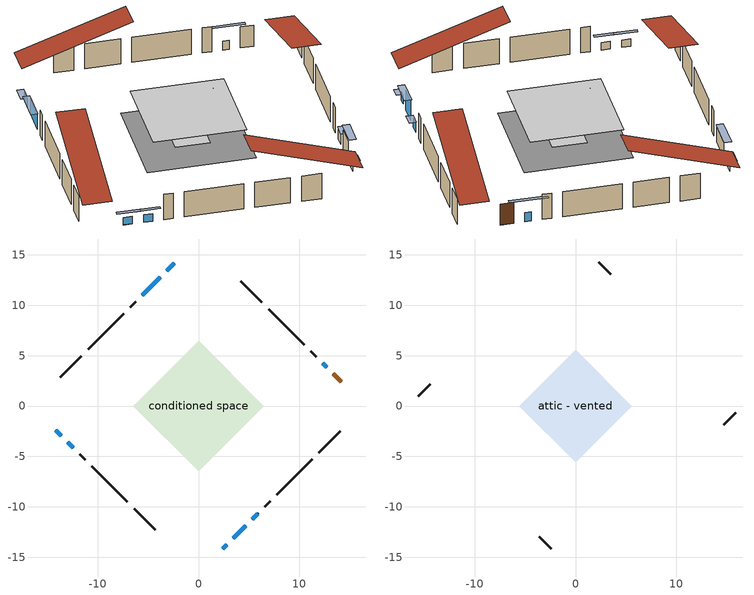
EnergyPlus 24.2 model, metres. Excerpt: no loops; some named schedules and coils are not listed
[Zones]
conditioned space
 floor outside (Floor3 construction): -6.46,0 0,6.46 6.46,0 0,-6.46 z0.61
 floor adiabatic (AdiabaticFloorConstruction): -2.06,0 0,2.06 2.06,0 0,-2.06 z0.61
 wall outside (AdiabaticWallConstruction 1): 14.17,2.4 13.39,3.18 z0.61:2.64
 wall outside (AdiabaticWallConstruction): -14.17,-2.4 -13.63,-2.94 / -12.98,-3.59 -12.44,-4.13 z0.61:1.32; 2.4,-14.17 2.79,-13.78 / 12.73,3.83 12.34,4.23 z0.61:1.47; -2.4,14.17 -3.15,13.42 z0.61:1.42; -3.81,12.76 -5.57,11 z0.61:2.03; 3.45,-13.12 4.67,-11.9 z0.61:2.54; 5.33,-11.24 5.9,-10.66 z0.61:1.53
 wall outside (Wall1 construction): 6.56,-10.01 7.11,-9.46 / -11.78,-4.79 -11.23,-5.34 / -6.23,10.34 -6.78,9.79 / 11.68,4.89 11.13,5.44 z0.61:3.05
 wall outside (Wall2 construction): 7.77,-8.8 11.29,-5.28 / -10.57,-6 -7.05,-9.52 / -7.44,9.13 -10.96,5.61 / 10.47,6.1 6.95,9.62 z0.61:3.05
 wall outside (Wall3 construction): 11.95,-4.62 14.07,-2.5 / -6.39,-10.18 -4.27,-12.3 / -11.61,4.95 -13.73,2.84 / 6.29,10.28 4.17,12.39 z0.61:3.05
 window (WindowConstruction): -14.17,-2.4 -13.63,-2.94 z0.61:1.32
 window (WindowConstruction 6): 2.4,-14.17 2.79,-13.78 z0.61:1.47
 window (WindowConstruction 7): 12.73,3.84 12.34,4.23 z0.61:1.47
 window (WindowConstruction 1): -2.4,14.17 -3.15,13.42 z0.61:1.42
 window (WindowConstruction 2): -3.81,12.76 -5.57,11 z0.61:2.03
 window (WindowConstruction 3): 3.45,-13.12 4.67,-11.9 z0.61:2.54
 window (WindowConstruction 4): 5.33,-11.24 5.9,-10.67 z0.61:1.52
 window (WindowConstruction 5): -12.98,-3.59 -12.44,-4.13 z0.61:1.32
 door (Door): 14.17,2.4 13.39,3.18 z0.61:2.64
 ceiling adiabatic (AdiabaticFloorConstruction): 0,-2.06 2.06,0 0,2.06 -2.06,0 z0.61
attic - vented
 floor to conditioned space (Floor1 construction Reversed): -5.57,0 0,5.57 5.57,0 0,-5.57 z3.05
 floor to conditioned space (Floor2 construction Reversed): -3.87,0 0,3.87 3.87,0 0,-3.87 z3.05
 wall outside (Wall4 construction): 14.72,-1.84 15.91,-0.66 / -3.62,-12.95 -2.43,-14.14 / -14.39,2.18 -15.58,0.99 / 3.52,13.05 2.33,14.24 z0.61:3.05
 roof outside (Roof1 construction): 1.74,-14.83,3.05 -4.86,-8.23,6.16 -6.6,-9.97,6.16 0,-16.57,3.05; -14.83,-1.74,3.05 -8.23,4.86,6.16 -9.97,6.6,6.16 -16.57,0,3.05; -1.74,14.83,3.05 4.86,8.23,6.16 6.6,9.97,6.16 0,16.57,3.05; 14.83,1.74,3.05 8.23,-4.86,6.16 9.97,-6.6,6.16 16.57,0,3.05
shading: -13.2,-3.37 -14.6,-1.97 -14.81,-2.18 -13.41,-3.58 z1.93; 2.9,-13.67 2.29,-14.28 2.72,-14.71 3.33,-14.1 z1.62; 11.37,5.2 13.7,2.87 13.91,3.08 11.58,5.41 z2.84; -3.26,13.31 -2.29,14.28 -2.72,14.71 -3.69,13.74 z1.57; -5.67,10.89 -3.7,12.87 -4.13,13.3 -6.1,11.33 z2.18; 4.88,-11.69 3.24,-13.33 3.67,-13.76 5.31,-12.12 z2.84; 6.01,-10.56 5.22,-11.35 5.65,-11.78 6.44,-10.99 z1.67; -12.01,-4.56 -13.41,-3.16 -13.62,-3.37 -12.22,-4.77 z1.93
[Building]
Building 1: Terrain=Suburbs
[Site:Location]
Halifax Intl AP_NS: Latitude {deg}=44.88; Longitude {deg}=-63.51; Time Zone {hr}=-4; Elevation {m}=145; Keep Site Location Information=Yes
[Site:GroundTemperature:Shallow]
3.15511, 1.33576, 1.19006, 2.05344, 5.51939, 8.9692, 11.96, 13.8546, 14.0156, 12.4746, 9.56009, 6.2161
[Site:WaterMainsTemperature]
Calculation Method=Schedule; Temperature Schedule=mains temperature schedule
[Material] Roughness=Rough; Thermal Absorptance=0.9
Name | Thickness {m} | Conductivity {W/m-K} | Density {kg/m3} | Specific Heat {J/kg-K} | Solar Absorptance | Visible Absorptance
asphalt or fiberglass shingles | 0.00635 | 0.162714 | 1121.4 | 1465.45 | 0.4 | 0.4
ceiling stud and cavity | 0.1397 | 0.117536 | 65.682 | 1177.47 | 0.7 | 0.7
ceiling stud and cavity 1 | 0.0889 | 42.3981 | 6.31874 | 1174.65 | 0.7 | 0.7
door material | 0.04445 | 0.053851 | 512.64 | 1214.23 | 0.7 | 0.7
floor covering | 0.0127 | 9.015625 | 54.468 | 1339.84 | 0.6 | 0.6
floor covering 1 | 0.0127 | 0.0433444 | 54.468 | 1339.84 | 0.6 | 0.6
floor rigid ins; wall rigid ins | 0.512978 | 0.029427 | 32.04 | 1214.23 | 0.7 | 0.7
floor stud and cavity | 0.0889 | 0.211688 | 50.32683 | 1063.81 | 0.7 | 0.7
floor stud and cavity 1 | 0.1397 | 1.75129 | 37.0049 | 1207.88 | 0.7 | 0.7
furniture material conditioned space 1 | 0.1524 | 0.115458 | 640.8 | 1214.23 | 0.6 | 0.6
gypsum board | 0.00254 | 0.160291 | 801 | 837.4 | 0.6 | 0.6
gypsum board 1 | 0.0127 | 0.160291 | 801 | 837.4 | 0.6 | 0.6
osb sheathing 0.5 in. | 0.0127 | 0.115458 | 512.64 | 1214.23 | 0.7 | 0.7
osb sheathing 0.75 in. | 0.01905 | 0.115458 | 512.64 | 1214.23 | 0.7 | 0.7
wall stud and cavity | 0.0889 | 0.277075 | 50.32683 | 1063.81 | 0.7 | 0.7
wall stud and cavity 1 | 0.1397 | 0.0974674 | 139.0536 | 1170.24 | 0.7 | 0.7
wall stud and cavity 2 | 0.1397 | 0.106495 | 139.0536 | 1170.24 | 0.7 | 0.7
wall stud and cavity 3 | 0.0889 | 6.9971 | 50.32683 | 1063.81 | 0.6 | 0.6
wall stud and cavity 4 | 0.0889 | 0.380278 | 52.3479 | 1209.89 | 0.7 | 0.7
wall stud and cavity 5 | 0.0889 | 0.391764 | 83.0341 | 1211.67 | 0.7 | 0.7
wood siding | 0.00254 | 0.102417 | 544.68 | 1172.36 | 0.4 | 0.4
wood siding 1 | 0.0254 | 0.102417 | 544.68 | 1172.36 | 0.4 | 0.4
wood siding 2; wood siding 3 | 0.0254 | 0.102417 | 544.68 | 1172.36 | 0.7 | 0.7
[WindowMaterial:SimpleGlazingSystem]
Name | U-Factor {W/m2-K} | Solar Heat Gain Coefficient
WindowMaterial | 5.37877 | 0.69
WindowMaterial 1 | 2.949721 | 0.64
WindowMaterial 2 | 5.93465 | 0.79
WindowMaterial 3 | 2.983789 | 0.58
WindowMaterial 4 | 3.029213 | 0.5
WindowMaterial 5 | 2.75383 | 0.59
WindowMaterial 6 | 5.30212 | 0.67
[Construction]
AdiabaticFloorConstruction: floor stud and cavity 1, floor rigid ins, osb sheathing 0.75 in., floor covering 1
AdiabaticWallConstruction: wood siding 2, wall rigid ins, wall stud and cavity 4, gypsum board 1
AdiabaticWallConstruction 1: wood siding 3, wall rigid ins, wall stud and cavity 4, gypsum board 1
Door: door material
Floor1 construction Reversed: gypsum board 1, ceiling stud and cavity
Floor2 construction Reversed: gypsum board, ceiling stud and cavity 1
Floor3 construction: floor stud and cavity, floor covering
furniture construction conditioned space 1: furniture material conditioned space 1
PartitionWallConstruction: gypsum board 1, wall stud and cavity 5, gypsum board 1
Roof1 construction: asphalt or fiberglass shingles
Wall1 construction: wood siding, wall stud and cavity, gypsum board
Wall2 construction: wood siding 1, osb sheathing 0.5 in., wall stud and cavity 1, gypsum board 1
Wall3 construction: wood siding 1, osb sheathing 0.5 in., wall stud and cavity 2, gypsum board 1
Wall4 construction: wood siding, wall stud and cavity 3
WindowConstruction; WindowConstruction 5: WindowMaterial
WindowConstruction 1: WindowMaterial 1
WindowConstruction 2: WindowMaterial 2
WindowConstruction 3: WindowMaterial 3
WindowConstruction 4: WindowMaterial 4
WindowConstruction 6: WindowMaterial 5
WindowConstruction 7: WindowMaterial 6
[Zone] Multiplier=1; Part of Total Floor Area=Yes
Name | Volume {m3}
attic - vented | 46.4173
conditioned space | 224
[Space]
Name | Zone | Volume {m3}
attic - vented 1 | attic - vented | 46.4173
conditioned space 1 | conditioned space | 224
[ZoneInfiltration:EffectiveLeakageArea]
infil attic - vented 1: Zone or Space=attic - vented 1; Schedule=Always On Discrete; Effective Air Leakage Area {cm2}=3291.22; Stack Coefficient=0.00038597; Wind Coefficient=1.32739e-05
[ZoneMixing]
whole house fan mix: Zone or Space=attic - vented; Schedule=Always On Continuous; Design Flow Rate Calculation Method=Flow/Zone; Design Flow Rate {m3/s}=0; Source Zone or Space=conditioned space
[InternalMass] Zone or ZoneList=conditioned space; Space or SpaceList=conditioned space 1
Name | Construction | Surface Area {m2}
furniture mass conditioned space 1 | furniture construction conditioned space 1 | 36.7599
partition wall mass | PartitionWallConstruction | 91.8997
[Lights]
interior lighting: Zone or ZoneList or Space or SpaceList=conditioned space 1; Schedule=interior lighting schedule; Design Level Calculation Method=LightingLevel; Lighting Level {W}=343.2; Return Air Fraction=0; Fraction Radiant=0.6; Fraction Visible=0.2; Fraction Replaceable=1
[People]
occupants: Zone or ZoneList or Space or SpaceList=conditioned space 1; Number of People Schedule=occupants schedule; Number of People Calculation Method=People; Number of People=3; Fraction Radiant=0.314171; Sensible Heat Fraction=0.56303; Activity Level Schedule=occupants activity schedule; Carbon Dioxide Generation Rate {m3/s-W}=0; Enable ASHRAE 55 Comfort Warnings=No; Mean Radiant Temperature Calculation Type=EnclosureAveraged
[ElectricEquipment] Zone or ZoneList or Space or SpaceList=conditioned space 1; Design Level Calculation Method=EquipmentLevel
Name | Schedule | Design Level {W} | Fraction Latent | Fraction Radiant | Fraction Lost
clothes dryer | clothes dryer schedule | 140.772 | 0.015 | 0.081 | 0.85
clothes washer | clothes washer schedule | 32.1985 | 0.03 | 0.162 | 0.7
cooking range | cooking range schedule | 215.147 | 0.08 | 0.432 | 0.2
dishwasher | dishwasher schedule | 66.8632 | 0.3 | 0.18 | 0.4
fridge | fridge schedule | 72.9452 | 0 | 0.6 | 0
mech vent house fan | mech vent house fan schedule | 0 | 0 | 0 | 1
mech vent house fan cfis | mech vent house fan cfis schedule | 0 | 0 | 0 | 0
misc plug loads | misc plug loads schedule | 494.7 | 0.045 | 0.513 | 0.1
whole house fan | Always On Discrete | 0 | 0 | 0 | 1
[OtherEquipment] Zone or ZoneList or Space or SpaceList=conditioned space 1; Design Level Calculation Method=EquipmentLevel
Name | Fuel Type | Schedule | Design Level {W} | Fraction Latent | Fraction Radiant | Fraction Lost
clothes dryer 1 | Electricity | clothes dryer schedule | 0 | 0.015 | 0.081 | 0.85
cooking range 1 | Electricity | cooking range schedule | 0 | 0.08 | 0.432 | 0.2
general water use latent | None | general water use schedule | 62.594 | 1 | 0 | 0
general water use sensible | None | general water use schedule | -61.6891 | 0 | 0.6 | 0
mech vent house fan latent load | None | Always On Discrete | 0 | 1 | 0 | 0
mech vent house fan sensible load | None | Always On Discrete | 0 | 0 | 0 | 0
water heater energy adjustment1 | Electricity | Always On Discrete | 0.01 | 0 | 0 | 1
[ZoneInfiltration:DesignFlowRate] Zone or ZoneList or Space or SpaceList=conditioned space 1; Schedule=Always On Discrete; Design Flow Rate Calculation Method=Flow/Zone; Design Flow Rate {m3/s}=0
infil flow; natural vent flow; whole house fan flow
[ZoneControl:Thermostat]
conditioned space Thermostat: Zone or ZoneList=conditioned space; Control Type Schedule=conditioned space Thermostat Schedule; Control 1=conditioned space temperature setpoint; Temperature Difference Between Cutout And Setpoint {deltaC}=0
[ThermostatSetpoint:DualSetpoint]
conditioned space temperature setpoint: Heating Setpoint Temperature Schedule=heating setpoint; Cooling Setpoint Temperature Schedule=cooling setpoint
[AirLoopHVAC:UnitarySystem]
unit heater unitary system: Control Type=Load; Controlling Zone or Thermostat Location=conditioned space; Dehumidification Control Type=None; Availability Schedule=Always On Discrete; Supply Fan=unit heater supply fan; Fan Placement=BlowThrough; Supply Air Fan Operating Mode Schedule=unit heater auto fan schedule; Heating Coil=unit heater htg coil; DX Heating Coil Sizing Ratio=1; Use DOAS DX Cooling Coil=No; Minimum Supply Air Temperature {C}=2; Latent Load Control=SensibleOnlyLoadControl; Cooling Supply Air Flow Rate Method=None; Heating Supply Air Flow Rate Method=SupplyAirFlowRate; Heating Supply Air Flow Rate {m3/s}=0.971268; No Load Supply Air Flow Rate Method=SupplyAirFlowRate; No Load Supply Air Flow Rate {m3/s}=0; No Load Supply Air Flow Rate Control Set To Low Speed=Yes; Maximum Supply Air Temperature {C}=48.8889; Maximum Outdoor Dry-Bulb Temperature for Supplemental Heater Operation {C}=21; Ancillary On-Cycle Electric Power {W}=0; Ancillary Off-Cycle Electric Power {W}=0
[Zone equipment]
conditioned space: unit heater unitary system, electric baseboard
[Exterior:Lights]
exterior lighting: Schedule=exterior lighting schedule; Design Level {W}=75.6
[EnergyManagementSystem:Sensor] Output:Variable or Output:Meter Index Key=conditioned space
Name | Output:Variable or Output:Meter
conditioned_space_clg_unmet_s | Zone Cooling Setpoint Not Met Time
conditioned_space_htg_unmet_s | Zone Heating Setpoint Not Met Time
fridge_tin_s; tin_s; tin_s_1 | Zone Mean Air Temperature
tout_s | Zone Outdoor Air Drybulb Temperature
win_s | Zone Air Humidity Ratio
[Schedule:Constant]
Name | Hourly Value
Always On Continuous; mech vent house fan schedule; mech vent house fan cfis schedule; Always On Discrete | 1
occupants activity schedule | 117.228
fridge schedule; unit heater auto fan schedule | 0
[Schedule:Day:Interval]
interior lighting schedule day: No, 01:00, 0.108182, 04:00, 0.0901515, 05:00, 0.0991667, 06:00, 0.162273, 07:00, 0.270455, 08:00, 0.342576, 10:00, 0.369621, 11:00, 0.351591, 12:00, 0.333561, 13:00, 0.324545, 14:00, 0.31553, 15:00, 0.333561, 16:00, 0.369621, 17:00, 0.450758, 18:00, 0.585985, 19:00, 0.775303, 20:00, 0.955606, 21:00, 0.991667, 22:00, 0.712197, 23:00, 0.360606, 24:00, 0.162273
interior lighting schedule default day: No, 24:00, 0
[Schedule:Week:Daily]
interior lighting schedule Week Rule - Jan1-Jan27: interior lighting schedule day, interior lighting schedule day, interior lighting schedule day, interior lighting schedule day, interior lighting schedule day, interior lighting schedule day, interior lighting schedule day, interior lighting schedule default day, interior lighting schedule default day, interior lighting schedule default day, interior lighting schedule default day, interior lighting schedule default day
interior lighting schedule Week Rule - Jan28-Feb3: interior lighting schedule day, interior lighting schedule day, interior lighting schedule day, interior lighting schedule day, interior lighting schedule day 1, interior lighting schedule day 1, interior lighting schedule day 1, interior lighting schedule default day, interior lighting schedule default day, interior lighting schedule default day, interior lighting schedule default day, interior lighting schedule default day
interior lighting schedule Week Rule - Feb4-Feb24: interior lighting schedule day 1, interior lighting schedule day 1, interior lighting schedule day 1, interior lighting schedule day 1, interior lighting schedule day 1, interior lighting schedule day 1, interior lighting schedule day 1, interior lighting schedule default day, interior lighting schedule default day, interior lighting schedule default day, interior lighting schedule default day, interior lighting schedule default day
interior lighting schedule Week Rule - Feb25-Mar3: interior lighting schedule day 1, interior lighting schedule day 1, interior lighting schedule day 1, interior lighting schedule day 1, interior lighting schedule day 2, interior lighting schedule day 2, interior lighting schedule day 2, interior lighting schedule default day, interior lighting schedule default day, interior lighting schedule default day, interior lighting schedule default day, interior lighting schedule default day
interior lighting schedule Week Rule - Mar4-Mar31: interior lighting schedule day 2, interior lighting schedule day 2, interior lighting schedule day 2, interior lighting schedule day 2, interior lighting schedule day 2, interior lighting schedule day 2, interior lighting schedule day 2, interior lighting schedule default day, interior lighting schedule default day, interior lighting schedule default day, interior lighting schedule default day, interior lighting schedule default day
interior lighting schedule Week Rule - Apr1-Apr28: interior lighting schedule day 3, interior lighting schedule day 3, interior lighting schedule day 3, interior lighting schedule day 3, interior lighting schedule day 3, interior lighting schedule day 3, interior lighting schedule day 3, interior lighting schedule default day, interior lighting schedule default day, interior lighting schedule default day, interior lighting schedule default day, interior lighting schedule default day
interior lighting schedule Week Rule - Apr29-May5: interior lighting schedule day 3, interior lighting schedule day 3, interior lighting schedule day 4, interior lighting schedule day 4, interior lighting schedule day 4, interior lighting schedule day 4, interior lighting schedule day 4, interior lighting schedule default day, interior lighting schedule default day, interior lighting schedule default day, interior lighting schedule default day, interior lighting schedule default day
interior lighting schedule Week Rule - May6-May26: interior lighting schedule day 4, interior lighting schedule day 4, interior lighting schedule day 4, interior lighting schedule day 4, interior lighting schedule day 4, interior lighting schedule day 4, interior lighting schedule day 4, interior lighting schedule default day, interior lighting schedule default day, interior lighting schedule default day, interior lighting schedule default day, interior lighting schedule default day
interior lighting schedule Week Rule - May27-Jun2: interior lighting schedule day 4, interior lighting schedule day 4, interior lighting schedule day 4, interior lighting schedule day 4, interior lighting schedule day 4, interior lighting schedule day 5, interior lighting schedule day 5, interior lighting schedule default day, interior lighting schedule default day, interior lighting schedule default day, interior lighting schedule default day, interior lighting schedule default day
interior lighting schedule Week Rule - Jun3-Jun30: interior lighting schedule day 5, interior lighting schedule day 5, interior lighting schedule day 5, interior lighting schedule day 5, interior lighting schedule day 5, interior lighting schedule day 5, interior lighting schedule day 5, interior lighting schedule default day, interior lighting schedule default day, interior lighting schedule default day, interior lighting schedule default day, interior lighting schedule default day
interior lighting schedule Week Rule - Jul1-Jul28: interior lighting schedule day 6, interior lighting schedule day 6, interior lighting schedule day 6, interior lighting schedule day 6, interior lighting schedule day 6, interior lighting schedule day 6, interior lighting schedule day 6, interior lighting schedule default day, interior lighting schedule default day, interior lighting schedule default day, interior lighting schedule default day, interior lighting schedule default day
interior lighting schedule Week Rule - Jul29-Aug4: interior lighting schedule day 6, interior lighting schedule day 6, interior lighting schedule day 6, interior lighting schedule day 7, interior lighting schedule day 7, interior lighting schedule day 7, interior lighting schedule day 7, interior lighting schedule default day, interior lighting schedule default day, interior lighting schedule default day, interior lighting schedule default day, interior lighting schedule default day
interior lighting schedule Week Rule - Aug5-Aug25: interior lighting schedule day 7, interior lighting schedule day 7, interior lighting schedule day 7, interior lighting schedule day 7, interior lighting schedule day 7, interior lighting schedule day 7, interior lighting schedule day 7, interior lighting schedule default day, interior lighting schedule default day, interior lighting schedule default day, interior lighting schedule default day, interior lighting schedule default day
interior lighting schedule Week Rule - Aug26-Sep1: interior lighting schedule day 7, interior lighting schedule day 7, interior lighting schedule day 7, interior lighting schedule day 7, interior lighting schedule day 7, interior lighting schedule day 7, interior lighting schedule day 8, interior lighting schedule default day, interior lighting schedule default day, interior lighting schedule default day, interior lighting schedule default day, interior lighting schedule default day
interior lighting schedule Week Rule - Sep2-Sep29: interior lighting schedule day 8, interior lighting schedule day 8, interior lighting schedule day 8, interior lighting schedule day 8, interior lighting schedule day 8, interior lighting schedule day 8, interior lighting schedule day 8, interior lighting schedule default day, interior lighting schedule default day, interior lighting schedule default day, interior lighting schedule default day, interior lighting schedule default day
interior lighting schedule Week Rule - Sep30-Oct6: interior lighting schedule day 8, interior lighting schedule day 9, interior lighting schedule day 9, interior lighting schedule day 9, interior lighting schedule day 9, interior lighting schedule day 9, interior lighting schedule day 9, interior lighting schedule default day, interior lighting schedule default day, interior lighting schedule default day, interior lighting schedule default day, interior lighting schedule default day
interior lighting schedule Week Rule - Oct7-Oct27: interior lighting schedule day 9, interior lighting schedule day 9, interior lighting schedule day 9, interior lighting schedule day 9, interior lighting schedule day 9, interior lighting schedule day 9, interior lighting schedule day 9, interior lighting schedule default day, interior lighting schedule default day, interior lighting schedule default day, interior lighting schedule default day, interior lighting schedule default day
interior lighting schedule Week Rule - Oct28-Nov3: interior lighting schedule day 9, interior lighting schedule day 9, interior lighting schedule day 9, interior lighting schedule day 9, interior lighting schedule day 10, interior lighting schedule day 10, interior lighting schedule day 10, interior lighting schedule default day, interior lighting schedule default day, interior lighting schedule default day, interior lighting schedule default day, interior lighting schedule default day
interior lighting schedule Week Rule - Nov4-Nov24: interior lighting schedule day 10, interior lighting schedule day 10, interior lighting schedule day 10, interior lighting schedule day 10, interior lighting schedule day 10, interior lighting schedule day 10, interior lighting schedule day 10, interior lighting schedule default day, interior lighting schedule default day, interior lighting schedule default day, interior lighting schedule default day, interior lighting schedule default day
interior lighting schedule Week Rule - Nov25-Dec1: interior lighting schedule day 10, interior lighting schedule day 10, interior lighting schedule day 10, interior lighting schedule day 10, interior lighting schedule day 10, interior lighting schedule day 10, interior lighting schedule day 11, interior lighting schedule default day, interior lighting schedule default day, interior lighting schedule default day, interior lighting schedule default day, interior lighting schedule default day
interior lighting schedule Week Rule - Dec2-Dec31: interior lighting schedule day 11, interior lighting schedule day 11, interior lighting schedule day 11, interior lighting schedule day 11, interior lighting schedule day 11, interior lighting schedule day 11, interior lighting schedule day 11, interior lighting schedule default day, interior lighting schedule default day, interior lighting schedule default day, interior lighting schedule default day, interior lighting schedule default day
occupants schedule Week Rule - Jan1-Dec31: occupants schedule day, occupants schedule day, occupants schedule day, occupants schedule day, occupants schedule day, occupants schedule day, occupants schedule day, occupants schedule default day, occupants schedule default day, occupants schedule default day, occupants schedule default day, occupants schedule default day
clothes dryer schedule Week Rule - Jan1-Dec31: clothes dryer schedule day, clothes dryer schedule day, clothes dryer schedule day, clothes dryer schedule day, clothes dryer schedule day, clothes dryer schedule day, clothes dryer schedule day, clothes dryer schedule default day, clothes dryer schedule default day, clothes dryer schedule default day, clothes dryer schedule default day, clothes dryer schedule default day
clothes washer schedule Week Rule - Jan1-Dec31: clothes washer schedule day, clothes washer schedule day, clothes washer schedule day, clothes washer schedule day, clothes washer schedule day, clothes washer schedule day, clothes washer schedule day, clothes washer schedule default day, clothes washer schedule default day, clothes washer schedule default day, clothes washer schedule default day, clothes washer schedule default day
cooking range schedule Week Rule - Jan1-Dec31: cooking range schedule day, cooking range schedule day, cooking range schedule day, cooking range schedule day, cooking range schedule day, cooking range schedule day, cooking range schedule day, cooking range schedule default day, cooking range schedule default day, cooking range schedule default day, cooking range schedule default day, cooking range schedule default day
dishwasher schedule Week Rule - Jan1-Dec31: dishwasher schedule day, dishwasher schedule day, dishwasher schedule day, dishwasher schedule day, dishwasher schedule day, dishwasher schedule day, dishwasher schedule day, dishwasher schedule default day, dishwasher schedule default day, dishwasher schedule default day, dishwasher schedule default day, dishwasher schedule default day
misc plug loads schedule Week Rule - Jan1-Dec31: misc plug loads schedule day, misc plug loads schedule day, misc plug loads schedule day, misc plug loads schedule day, misc plug loads schedule day, misc plug loads schedule day, misc plug loads schedule day, misc plug loads schedule default day, misc plug loads schedule default day, misc plug loads schedule default day, misc plug loads schedule default day, misc plug loads schedule default day
general water use schedule Week Rule - Jan1-Dec31: general water use schedule day, general water use schedule day, general water use schedule day, general water use schedule day, general water use schedule day, general water use schedule day, general water use schedule day, general water use schedule default day, general water use schedule default day, general water use schedule default day, general water use schedule default day, general water use schedule default day
exterior lighting schedule Week Rule - Jan1-Jan27: exterior lighting schedule day, exterior lighting schedule day, exterior lighting schedule day, exterior lighting schedule day, exterior lighting schedule day, exterior lighting schedule day, exterior lighting schedule day, exterior lighting schedule default day, exterior lighting schedule default day, exterior lighting schedule default day, exterior lighting schedule default day, exterior lighting schedule default day
exterior lighting schedule Week Rule - Jan28-Feb3: exterior lighting schedule day, exterior lighting schedule day, exterior lighting schedule day, exterior lighting schedule day, exterior lighting schedule day 1, exterior lighting schedule day 1, exterior lighting schedule day 1, exterior lighting schedule default day, exterior lighting schedule default day, exterior lighting schedule default day, exterior lighting schedule default day, exterior lighting schedule default day
exterior lighting schedule Week Rule - Feb4-Feb24: exterior lighting schedule day 1, exterior lighting schedule day 1, exterior lighting schedule day 1, exterior lighting schedule day 1, exterior lighting schedule day 1, exterior lighting schedule day 1, exterior lighting schedule day 1, exterior lighting schedule default day, exterior lighting schedule default day, exterior lighting schedule default day, exterior lighting schedule default day, exterior lighting schedule default day
exterior lighting schedule Week Rule - Feb25-Mar3: exterior lighting schedule day 1, exterior lighting schedule day 1, exterior lighting schedule day 1, exterior lighting schedule day 1, exterior lighting schedule day 2, exterior lighting schedule day 2, exterior lighting schedule day 2, exterior lighting schedule default day, exterior lighting schedule default day, exterior lighting schedule default day, exterior lighting schedule default day, exterior lighting schedule default day
exterior lighting schedule Week Rule - Mar4-Mar31: exterior lighting schedule day 2, exterior lighting schedule day 2, exterior lighting schedule day 2, exterior lighting schedule day 2, exterior lighting schedule day 2, exterior lighting schedule day 2, exterior lighting schedule day 2, exterior lighting schedule default day, exterior lighting schedule default day, exterior lighting schedule default day, exterior lighting schedule default day, exterior lighting schedule default day
exterior lighting schedule Week Rule - Apr1-Apr28: exterior lighting schedule day 3, exterior lighting schedule day 3, exterior lighting schedule day 3, exterior lighting schedule day 3, exterior lighting schedule day 3, exterior lighting schedule day 3, exterior lighting schedule day 3, exterior lighting schedule default day, exterior lighting schedule default day, exterior lighting schedule default day, exterior lighting schedule default day, exterior lighting schedule default day
exterior lighting schedule Week Rule - Apr29-May5: exterior lighting schedule day 3, exterior lighting schedule day 3, exterior lighting schedule day 4, exterior lighting schedule day 4, exterior lighting schedule day 4, exterior lighting schedule day 4, exterior lighting schedule day 4, exterior lighting schedule default day, exterior lighting schedule default day, exterior lighting schedule default day, exterior lighting schedule default day, exterior lighting schedule default day
exterior lighting schedule Week Rule - May6-May26: exterior lighting schedule day 4, exterior lighting schedule day 4, exterior lighting schedule day 4, exterior lighting schedule day 4, exterior lighting schedule day 4, exterior lighting schedule day 4, exterior lighting schedule day 4, exterior lighting schedule default day, exterior lighting schedule default day, exterior lighting schedule default day, exterior lighting schedule default day, exterior lighting schedule default day
exterior lighting schedule Week Rule - May27-Jun2: exterior lighting schedule day 4, exterior lighting schedule day 4, exterior lighting schedule day 4, exterior lighting schedule day 4, exterior lighting schedule day 4, exterior lighting schedule day 5, exterior lighting schedule day 5, exterior lighting schedule default day, exterior lighting schedule default day, exterior lighting schedule default day, exterior lighting schedule default day, exterior lighting schedule default day
exterior lighting schedule Week Rule - Jun3-Jun30: exterior lighting schedule day 5, exterior lighting schedule day 5, exterior lighting schedule day 5, exterior lighting schedule day 5, exterior lighting schedule day 5, exterior lighting schedule day 5, exterior lighting schedule day 5, exterior lighting schedule default day, exterior lighting schedule default day, exterior lighting schedule default day, exterior lighting schedule default day, exterior lighting schedule default day
exterior lighting schedule Week Rule - Jul1-Jul28: exterior lighting schedule day 6, exterior lighting schedule day 6, exterior lighting schedule day 6, exterior lighting schedule day 6, exterior lighting schedule day 6, exterior lighting schedule day 6, exterior lighting schedule day 6, exterior lighting schedule default day, exterior lighting schedule default day, exterior lighting schedule default day, exterior lighting schedule default day, exterior lighting schedule default day
exterior lighting schedule Week Rule - Jul29-Aug4: exterior lighting schedule day 6, exterior lighting schedule day 6, exterior lighting schedule day 6, exterior lighting schedule day 7, exterior lighting schedule day 7, exterior lighting schedule day 7, exterior lighting schedule day 7, exterior lighting schedule default day, exterior lighting schedule default day, exterior lighting schedule default day, exterior lighting schedule default day, exterior lighting schedule default day
exterior lighting schedule Week Rule - Aug5-Aug25: exterior lighting schedule day 7, exterior lighting schedule day 7, exterior lighting schedule day 7, exterior lighting schedule day 7, exterior lighting schedule day 7, exterior lighting schedule day 7, exterior lighting schedule day 7, exterior lighting schedule default day, exterior lighting schedule default day, exterior lighting schedule default day, exterior lighting schedule default day, exterior lighting schedule default day
exterior lighting schedule Week Rule - Aug26-Sep1: exterior lighting schedule day 7, exterior lighting schedule day 7, exterior lighting schedule day 7, exterior lighting schedule day 7, exterior lighting schedule day 7, exterior lighting schedule day 7, exterior lighting schedule day 8, exterior lighting schedule default day, exterior lighting schedule default day, exterior lighting schedule default day, exterior lighting schedule default day, exterior lighting schedule default day
exterior lighting schedule Week Rule - Sep2-Sep29: exterior lighting schedule day 8, exterior lighting schedule day 8, exterior lighting schedule day 8, exterior lighting schedule day 8, exterior lighting schedule day 8, exterior lighting schedule day 8, exterior lighting schedule day 8, exterior lighting schedule default day, exterior lighting schedule default day, exterior lighting schedule default day, exterior lighting schedule default day, exterior lighting schedule default day
exterior lighting schedule Week Rule - Sep30-Oct6: exterior lighting schedule day 8, exterior lighting schedule day 9, exterior lighting schedule day 9, exterior lighting schedule day 9, exterior lighting schedule day 9, exterior lighting schedule day 9, exterior lighting schedule day 9, exterior lighting schedule default day, exterior lighting schedule default day, exterior lighting schedule default day, exterior lighting schedule default day, exterior lighting schedule default day
exterior lighting schedule Week Rule - Oct7-Oct27: exterior lighting schedule day 9, exterior lighting schedule day 9, exterior lighting schedule day 9, exterior lighting schedule day 9, exterior lighting schedule day 9, exterior lighting schedule day 9, exterior lighting schedule day 9, exterior lighting schedule default day, exterior lighting schedule default day, exterior lighting schedule default day, exterior lighting schedule default day, exterior lighting schedule default day
exterior lighting schedule Week Rule - Oct28-Nov3: exterior lighting schedule day 9, exterior lighting schedule day 9, exterior lighting schedule day 9, exterior lighting schedule day 9, exterior lighting schedule day 10, exterior lighting schedule day 10, exterior lighting schedule day 10, exterior lighting schedule default day, exterior lighting schedule default day, exterior lighting schedule default day, exterior lighting schedule default day, exterior lighting schedule default day
exterior lighting schedule Week Rule - Nov4-Nov24: exterior lighting schedule day 10, exterior lighting schedule day 10, exterior lighting schedule day 10, exterior lighting schedule day 10, exterior lighting schedule day 10, exterior lighting schedule day 10, exterior lighting schedule day 10, exterior lighting schedule default day, exterior lighting schedule default day, exterior lighting schedule default day, exterior lighting schedule default day, exterior lighting schedule default day
exterior lighting schedule Week Rule - Nov25-Dec1: exterior lighting schedule day 10, exterior lighting schedule day 10, exterior lighting schedule day 10, exterior lighting schedule day 10, exterior lighting schedule day 10, exterior lighting schedule day 10, exterior lighting schedule day 11, exterior lighting schedule default day, exterior lighting schedule default day, exterior lighting schedule default day, exterior lighting schedule default day, exterior lighting schedule default day
exterior lighting schedule Week Rule - Dec2-Dec31: exterior lighting schedule day 11, exterior lighting schedule day 11, exterior lighting schedule day 11, exterior lighting schedule day 11, exterior lighting schedule day 11, exterior lighting schedule day 11, exterior lighting schedule day 11, exterior lighting schedule default day, exterior lighting schedule default day, exterior lighting schedule default day, exterior lighting schedule default day, exterior lighting schedule default day
[Schedule:Year]
interior lighting schedule: interior lighting schedule Week Rule - Jan1-Jan27, 1, 1, 1, 27, interior lighting schedule Week Rule - Jan28-Feb3, 1, 28, 2, 3, interior lighting schedule Week Rule - Feb4-Feb24, 2, 4, 2, 24, interior lighting schedule Week Rule - Feb25-Mar3, 2, 25, 3, 3, interior lighting schedule Week Rule - Mar4-Mar31, 3, 4, 3, 31, interior lighting schedule Week Rule - Apr1-Apr28, 4, 1, 4, 28, interior lighting schedule Week Rule - Apr29-May5, 4, 29, 5, 5, interior lighting schedule Week Rule - May6-May26, 5, 6, 5, 26, interior lighting schedule Week Rule - May27-Jun2, 5, 27, 6, 2, interior lighting schedule Week Rule - Jun3-Jun30, 6, 3, 6, 30, interior lighting schedule Week Rule - Jul1-Jul28, 7, 1, 7, 28, interior lighting schedule Week Rule - Jul29-Aug4, 7, 29, 8, 4, interior lighting schedule Week Rule - Aug5-Aug25, 8, 5, 8, 25, interior lighting schedule Week Rule - Aug26-Sep1, 8, 26, 9, 1, interior lighting schedule Week Rule - Sep2-Sep29, 9, 2, 9, 29, interior lighting schedule Week Rule - Sep30-Oct6, 9, 30, 10, 6, interior lighting schedule Week Rule - Oct7-Oct27, 10, 7, 10, 27, interior lighting schedule Week Rule - Oct28-Nov3, 10, 28, 11, 3, interior lighting schedule Week Rule - Nov4-Nov24, 11, 4, 11, 24, interior lighting schedule Week Rule - Nov25-Dec1, 11, 25, 12, 1, interior lighting schedule Week Rule - Dec2-Dec31, 12, 2, 12, 31
occupants schedule: occupants schedule Week Rule - Jan1-Dec31, 1, 1, 12, 31
clothes dryer schedule: clothes dryer schedule Week Rule - Jan1-Dec31, 1, 1, 12, 31
clothes washer schedule: clothes washer schedule Week Rule - Jan1-Dec31, 1, 1, 12, 31
cooking range schedule: cooking range schedule Week Rule - Jan1-Dec31, 1, 1, 12, 31
dishwasher schedule: dishwasher schedule Week Rule - Jan1-Dec31, 1, 1, 12, 31
misc plug loads schedule: misc plug loads schedule Week Rule - Jan1-Dec31, 1, 1, 12, 31
general water use schedule: general water use schedule Week Rule - Jan1-Dec31, 1, 1, 12, 31
heating setpoint: heating setpoint Week Rule - Jan1-Dec31, 1, 1, 12, 31
cooling setpoint: cooling setpoint Week Rule - Jan1-Dec31, 1, 1, 12, 31
exterior lighting schedule: exterior lighting schedule Week Rule - Jan1-Jan27, 1, 1, 1, 27, exterior lighting schedule Week Rule - Jan28-Feb3, 1, 28, 2, 3, exterior lighting schedule Week Rule - Feb4-Feb24, 2, 4, 2, 24, exterior lighting schedule Week Rule - Feb25-Mar3, 2, 25, 3, 3, exterior lighting schedule Week Rule - Mar4-Mar31, 3, 4, 3, 31, exterior lighting schedule Week Rule - Apr1-Apr28, 4, 1, 4, 28, exterior lighting schedule Week Rule - Apr29-May5, 4, 29, 5, 5, exterior lighting schedule Week Rule - May6-May26, 5, 6, 5, 26, exterior lighting schedule Week Rule - May27-Jun2, 5, 27, 6, 2, exterior lighting schedule Week Rule - Jun3-Jun30, 6, 3, 6, 30, exterior lighting schedule Week Rule - Jul1-Jul28, 7, 1, 7, 28, exterior lighting schedule Week Rule - Jul29-Aug4, 7, 29, 8, 4, exterior lighting schedule Week Rule - Aug5-Aug25, 8, 5, 8, 25, exterior lighting schedule Week Rule - Aug26-Sep1, 8, 26, 9, 1, exterior lighting schedule Week Rule - Sep2-Sep29, 9, 2, 9, 29, exterior lighting schedule Week Rule - Sep30-Oct6, 9, 30, 10, 6, exterior lighting schedule Week Rule - Oct7-Oct27, 10, 7, 10, 27, exterior lighting schedule Week Rule - Oct28-Nov3, 10, 28, 11, 3, exterior lighting schedule Week Rule - Nov4-Nov24, 11, 4, 11, 24, exterior lighting schedule Week Rule - Nov25-Dec1, 11, 25, 12, 1, exterior lighting schedule Week Rule - Dec2-Dec31, 12, 2, 12, 31
[Schedule:Compact]
conditioned space Thermostat Schedule: Through: 12/31, For: AllDays, Until: 24:00, 4
mains temperature schedule: Through: 01/01, For: AllDays, Until: 24:00, 7.41, Through: 01/02, For: AllDays, Until: 24:00, 7.34833, Through: 01/03, For: AllDays, Until: 24:00, 7.28778, Through: 01/04, For: AllDays, Until: 24:00, 7.22889, Through: 01/05, For: AllDays, Until: 24:00, 7.17056, Through: 01/06, For: AllDays, Until: 24:00, 7.11333, Through: 01/07, For: AllDays, Until: 24:00, 7.05722, Through: 01/08, For: AllDays, Until: 24:00, 7.00167, Through: 01/09, For: AllDays, Until: 24:00, 6.94778, Through: 01/10, For: AllDays, Until: 24:00, 6.895, Through: 01/11, For: AllDays, Until: 24:00, 6.84333, Through: 01/12, For: AllDays, Until: 24:00, 6.79278, Through: 01/13, For: AllDays, Until: 24:00, 6.74389, Through: 01/14, For: AllDays, Until: 24:00, 6.69556, Through: 01/15, For: AllDays, Until: 24:00, 6.64889, Through: 01/16, For: AllDays, Until: 24:00, 6.60278, Through: 01/17, For: AllDays, Until: 24:00, 6.55833, Through: 01/18, For: AllDays, Until: 24:00, 6.515, Through: 01/19, For: AllDays, Until: 24:00, 6.47333, Through: 01/20, For: AllDays, Until: 24:00, 6.43278, Through: 01/21, For: AllDays, Until: 24:00, 6.39333, Through: 01/22, For: AllDays, Until: 24:00, 6.355, Through: 01/23, For: AllDays, Until: 24:00, 6.31833, Through: 01/24, For: AllDays, Until: 24:00, 6.28278, Through: 01/25, For: AllDays, Until: 24:00, 6.24889, Through: 01/26, For: AllDays, Until: 24:00, 6.21611, Through: 01/27, For: AllDays, Until: 24:00, 6.18444, Through: 01/28, For: AllDays, Until: 24:00, 6.15444, Through: 01/29, For: AllDays, Until: 24:00, 6.12556, Through: 01/30, For: AllDays, Until: 24:00, 6.09833, Through: 01/31, For: AllDays, Until: 24:00, 6.07222, Through: 02/01, For: AllDays, Until: 24:00, 6.04778, Through: 02/02, For: AllDays, Until: 24:00, 6.02444, Through: 02/03, For: AllDays, Until: 24:00, 6.00278, Through: 02/04, For: AllDays, Until: 24:00, 5.98222, Through: 02/05, For: AllDays, Until: 24:00, 5.96333, Through: 02/06, For: AllDays, Until: 24:00, 5.94556, Through: 02/07, For: AllDays, Until: 24:00, 5.92944, Through: 02/08, For: AllDays, Until: 24:00, 5.915, Through: 02/09, For: AllDays, Until: 24:00, 5.90167, Through: 02/10, For: AllDays, Until: 24:00, 5.89, Through: 02/11, For: AllDays, Until: 24:00, 5.87944, Through: 02/12, For: AllDays, Until: 24:00, 5.87056, Through: 02/13, For: AllDays, Until: 24:00, 5.86333, Through: 02/14, For: AllDays, Until: 24:00, 5.85722, Through: 02/15, For: AllDays, Until: 24:00, 5.85278, Through: 02/16, For: AllDays, Until: 24:00, 5.84944, Through: 02/17, For: AllDays, Until: 24:00, 5.84833, Through: 02/18, For: AllDays, Until: 24:00, 5.84778, Through: 02/19, For: AllDays, Until: 24:00, 5.84944, Through: 02/20, For: AllDays, Until: 24:00, 5.85167, Through: 02/21, For: AllDays, Until: 24:00, 5.85611, Through: 02/22, For: AllDays, Until: 24:00, 5.86167, Through: 02/23, For: AllDays, Until: 24:00, 5.86889, Through: 02/24, For: AllDays, Until: 24:00, 5.87722, Through: 02/25, For: AllDays, Until: 24:00, 5.88722, Through: 02/26, For: AllDays, Until: 24:00, 5.89889, Through: 02/27, For: AllDays, Until: 24:00, 5.91167, Through: 02/28, For: AllDays, Until: 24:00, 5.92611, Through: 03/01, For: AllDays, Until: 24:00, 5.94222, Through: 03/02, For: AllDays, Until: 24:00, 5.95944, Through: 03/03, For: AllDays, Until: 24:00, 5.97778, Through: 03/04, For: AllDays, Until: 24:00, 5.99778, Through: 03/05, For: AllDays, Until: 24:00, 6.01944, Through: 03/06, For: AllDays, Until: 24:00, 6.04222, Through: 03/07, For: AllDays, Until: 24:00, 6.06667, Through: 03/08, For: AllDays, Until: 24:00, 6.09222, Through: 03/09, For: AllDays, Until: 24:00, 6.11944, Through: 03/10, For: AllDays, Until: 24:00, 6.14778, Through: 03/11, For: AllDays, Until: 24:00, 6.17722, Through: 03/12, For: AllDays, Until: 24:00, 6.20833, Through: 03/13, For: AllDays, Until: 24:00, 6.24111, Through: 03/14, For: AllDays, Until: 24:00, 6.275, Through: 03/15, For: AllDays, Until: 24:00, 6.31, Through: 03/16, For: AllDays, Until: 24:00, 6.34667, Through: 03/17, For: AllDays, Until: 24:00, 6.38444, Through: 03/18, For: AllDays, Until: 24:00, 6.42333, Through: 03/19, For: AllDays, Until: 24:00, 6.46389, Through: 03/20, For: AllDays, Until: 24:00, 6.50556, Through: 03/21, For: AllDays, Until: 24:00, 6.54833, Through: 03/22, For: AllDays, Until: 24:00, 6.59278, Through: 03/23, For: AllDays, Until: 24:00, 6.63833, Through: 03/24, For: AllDays, Until: 24:00, 6.685, Through: 03/25, For: AllDays, Until: 24:00, 6.73278, Through: 03/26, For: AllDays, Until: 24:00, 6.78167, Through: 03/27, For: AllDays, Until: 24:00, 6.83167, Through: 03/28, For: AllDays, Until: 24:00, 6.88333, Through: 03/29, For: AllDays, Until: 24:00, 6.93611, Through: 03/30, For: AllDays, Until: 24:00, 6.98944, Through: 03/31, For: AllDays, Until: 24:00, 7.04444, Through: 04/01, For: AllDays, Until: 24:00, 7.1, Through: 04/02, For: AllDays, Until: 24:00, 7.15722, Through: 04/03, For: AllDays, Until: 24:00, 7.21556, Through: 04/04, For: AllDays, Until: 24:00, 7.27444, Through: 04/05, For: AllDays, Until: 24:00, 7.33444, Through: 04/06, For: AllDays, Until: 24:00, 7.39556, Through: 04/07, For: AllDays, Until: 24:00, 7.45778, Through: 04/08, For: AllDays, Until: 24:00, 7.52111, Through: 04/09, For: AllDays, Until: 24:00, 7.585, Through: 04/10, For: AllDays, Until: 24:00, 7.65, Through: 04/11, For: AllDays, Until: 24:00, 7.71611, Through: 04/12, For: AllDays, Until: 24:00, 7.78333, Through: 04/13, For: AllDays, Until: 24:00, 7.85111, Through: 04/14, For: AllDays, Until: 24:00, 7.91944, Through: 04/15, For: AllDays, Until: 24:00, 7.98889, Through: 04/16, For: AllDays, Until: 24:00, 8.05944, Through: 04/17, For: AllDays, Until: 24:00, 8.13056, Through: 04/18, For: AllDays, Until: 24:00, 8.20222, Through: 04/19, For: AllDays, Until: 24:00, 8.275, Through: 04/20, For: AllDays, Until: 24:00, 8.34833, Through: 04/21, For: AllDays, Until: 24:00, 8.42222, Through: 04/22, For: AllDays, Until: 24:00, 8.49722, Through: 04/23, For: AllDays, Until: 24:00, 8.57278, Through: 04/24, For: AllDays, Until: 24:00, 8.64889, Through: 04/25, For: AllDays, Until: 24:00, 8.72556, Through: 04/26, For: AllDays, Until: 24:00, 8.80278, Through: 04/27, For: AllDays, Until: 24:00, 8.88111, Through: 04/28, For: AllDays, Until: 24:00, 8.95944, Through: 04/29, For: AllDays, Until: 24:00, 9.03833, Through: 04/30, For: AllDays, Until: 24:00, 9.11778, Through: 05/01, For: AllDays, Until: 24:00, 9.19778, Through: 05/02, For: AllDays, Until: 24:00, 9.27833, Through: 05/03, For: AllDays, Until: 24:00, 9.35944, Through: 05/04, For: AllDays, Until: 24:00, 9.44056, Through: 05/05, For: AllDays, Until: 24:00, 9.52278, Through: 05/06, For: AllDays, Until: 24:00, 9.60444, Through: 05/07, For: AllDays, Until: 24:00, 9.68722, Through: 05/08, For: AllDays, Until: 24:00, 9.77, Through: 05/09, For: AllDays, Until: 24:00, 9.85278, Through: 05/10, For: AllDays, Until: 24:00, 9.93611, Through: 05/11, For: AllDays, Until: 24:00, 10.02, Through: 05/12, For: AllDays, Until: 24:00, 10.1039, Through: 05/13, For: AllDays, Until: 24:00, 10.1878, Through: 05/14, For: AllDays, Until: 24:00, 10.2722, Through: 05/15, For: AllDays, Until: 24:00, 10.3561, Through: 05/16, For: AllDays, Until: 24:00, 10.4406, Through: 05/17, For: AllDays, Until: 24:00, 10.5256, Through: 05/18, For: AllDays, Until: 24:00, 10.61, Through: 05/19, For: AllDays, Until: 24:00, 10.6944, Through: 05/20, For: AllDays, Until: 24:00, 10.7794, Through: 05/21, For: AllDays, Until: 24:00, 10.8639, Through: 05/22, For: AllDays, Until: 24:00, 10.9489, Through: 05/23, For: AllDays, Until: 24:00, 11.0333, Through: 05/24, For: AllDays, Until: 24:00, 11.1178, Through: 05/25, For: AllDays, Until: 24:00, 11.2022, Through: 05/26, For: AllDays, Until: 24:00, 11.2867, Through: 05/27, For: AllDays, Until: 24:00, 11.3711, Through: 05/28, For: AllDays, Until: 24:00, 11.455, Through: 05/29, For: AllDays, Until: 24:00, 11.5389, Through: 05/30, For: AllDays, Until: 24:00, 11.6222, Through: 05/31, For: AllDays, Until: 24:00, 11.7056, Through: 06/01, For: AllDays, Until: 24:00, 11.7883, Through: 06/02, For: AllDays, Until: 24:00, 11.8711, Through: 06/03, For: AllDays, Until: 24:00, 11.9539, Through: 06/04, For: AllDays, Until: 24:00, 12.0356, Through: 06/05, For: AllDays, Until: 24:00, 12.1172, Through: 06/06, For: AllDays, Until: 24:00, 12.1989, Through: 06/07, For: AllDays, Until: 24:00, 12.2794, Through: 06/08, For: AllDays, Until: 24:00, 12.36, Through: 06/09, For: AllDays, Until: 24:00, 12.44, Through: 06/10, For: AllDays, Until: 24:00, 12.5194, Through: 06/11, For: AllDays, Until: 24:00, 12.5983, Through: 06/12, For: AllDays, Until: 24:00, 12.6767, Through: 06/13, For: AllDays, Until: 24:00, 12.7544, Through: 06/14, For: AllDays, Until: 24:00, 12.8317, Through: 06/15, For: AllDays, Until: 24:00, 12.9083, Through: 06/16, For: AllDays, Until: 24:00, 12.9844, Through: 06/17, For: AllDays, Until: 24:00, 13.0594, Through: 06/18, For: AllDays, Until: 24:00, 13.1344, Through: 06/19, For: AllDays, Until: 24:00, 13.2083, Through: 06/20, For: AllDays, Until: 24:00, 13.2811, Through: 06/21, For: AllDays, Until: 24:00, 13.3539, Through: 06/22, For: AllDays, Until: 24:00, 13.4256, Through: 06/23, For: AllDays, Until: 24:00, 13.4967, Through: 06/24, For: AllDays, Until: 24:00, 13.5667, Through: 06/25, For: AllDays, Until: 24:00, 13.6361, Through: 06/26, For: AllDays, Until: 24:00, 13.7044, Through: 06/27, For: AllDays, Until: 24:00, 13.7717, Through: 06/28, For: AllDays, Until: 24:00, 13.8389, Through: 06/29, For: AllDays, Until: 24:00, 13.9044, Through: 06/30, For: AllDays, Until: 24:00, 13.9694, Through: 07/01, For: AllDays, Until: 24:00, 14.0333, Through: 07/02, For: AllDays, Until: 24:00, 14.0961, Through: 07/03, For: AllDays, Until: 24:00, 14.1583, Through: 07/04, For: AllDays, Until: 24:00, 14.2189, Through: 07/05, For: AllDays, Until: 24:00, 14.2789, Through: 07/06, For: AllDays, Until: 24:00, 14.3378, Through: 07/07, For: AllDays, Until: 24:00, 14.3956, Through: 07/08, For: AllDays, Until: 24:00, 14.4522, Through: 07/09, For: AllDays, Until: 24:00, 14.5083, Through: 07/10, For: AllDays, Until: 24:00, 14.5628, Through: 07/11, For: AllDays, Until: 24:00, 14.6161, Through: 07/12, For: AllDays, Until: 24:00, 14.6683, Through: 07/13, For: AllDays, Until: 24:00, 14.7194, Through: 07/14, For: AllDays, Until: 24:00, 14.7694, Through: 07/15, For: AllDays, Until: 24:00, 14.8183, Through: 07/16, For: AllDays, Until: 24:00, 14.8661, Through: 07/17, For: AllDays, Until: 24:00, 14.9122, Through: 07/18, For: AllDays, Until: 24:00, 14.9572, Through: 07/19, For: AllDays, Until: 24:00, 15.0011, Through: 07/20, For: AllDays, Until: 24:00, 15.0439, Through: 07/21, For: AllDays, Until: 24:00, 15.0856, Through: 07/22, For: AllDays, Until: 24:00, 15.1256, Through: 07/23, For: AllDays, Until: 24:00, 15.1644, Through: 07/24, For: AllDays, Until: 24:00, 15.2017, Through: 07/25, For: AllDays, Until: 24:00, 15.2383, Through: 07/26, For: AllDays, Until: 24:00, 15.2728, Through: 07/27, For: AllDays, Until: 24:00, 15.3067, Through: 07/28, For: AllDays, Until: 24:00, 15.3389, Through: 07/29, For: AllDays, Until: 24:00, 15.3694, Through: 07/30, For: AllDays, Until: 24:00, 15.3989, Through: 07/31, For: AllDays, Until: 24:00, 15.4272, Through: 08/01, For: AllDays, Until: 24:00, 15.4539, Through: 08/02, For: AllDays, Until: 24:00, 15.4794, Through: 08/03, For: AllDays, Until: 24:00, 15.5033, Through: 08/04, For: AllDays, Until: 24:00, 15.5261, Through: 08/05, For: AllDays, Until: 24:00, 15.5472, Through: 08/06, For: AllDays, Until: 24:00, 15.5667, Through: 08/07, For: AllDays, Until: 24:00, 15.585, Through: 08/08, For: AllDays, Until: 24:00, 15.6022, Through: 08/09, For: AllDays, Until: 24:00, 15.6172, Through: 08/10, For: AllDays, Until: 24:00, 15.6317, Through: 08/11, For: AllDays, Until: 24:00, 15.6439, Through: 08/12, For: AllDays, Until: 24:00, 15.655, Through: 08/13, For: AllDays, Until: 24:00, 15.665, Through: 08/14, For: AllDays, Until: 24:00, 15.6733, Through: 08/15, For: AllDays, Until: 24:00, 15.68, Through: 08/16, For: AllDays, Until: 24:00, 15.6856, Through: 08/17, For: AllDays, Until: 24:00, 15.6894, Through: 08/18, For: AllDays, Until: 24:00, 15.6917, Through: 08/19, For: AllDays, Until: 24:00, 15.6928, Through: 08/20, For: AllDays, Until: 24:00, 15.6922, Through: 08/21, For: AllDays, Until: 24:00, 15.69, Through: 08/22, For: AllDays, Until: 24:00, 15.6867, Through: 08/23, For: AllDays, Until: 24:00, 15.6822, Through: 08/24, For: AllDays, Until: 24:00, 15.6756, Through: 08/25, For: AllDays, Until: 24:00, 15.6678, Through: 08/26, For: AllDays, Until: 24:00, 15.6589, Through: 08/27, For: AllDays, Until: 24:00, 15.6478, Through: 08/28, For: AllDays, Until: 24:00, 15.6361, Through: 08/29, For: AllDays, Until: 24:00, 15.6222, Through: 08/30, For: AllDays, Until: 24:00, 15.6072, Through: 08/31, For: AllDays, Until: 24:00, 15.5911, Through: 09/01, For: AllDays, Until: 24:00, 15.5733, Through: 09/02, For: AllDays, Until: 24:00, 15.5539, Through: 09/03, For: AllDays, Until: 24:00, 15.5333, Through: 09/04, For: AllDays, Until: 24:00, 15.5111, Through: 09/05, For: AllDays, Until: 24:00, 15.4878, Through: 09/06, For: AllDays, Until: 24:00, 15.4628, Through: 09/07, For: AllDays, Until: 24:00, 15.4367, Through: 09/08, For: AllDays, Until: 24:00, 15.4089, Through: 09/09, For: AllDays, Until: 24:00, 15.38, Through: 09/10, For: AllDays, Until: 24:00, 15.3494, Through: 09/11, For: AllDays, Until: 24:00, 15.3178, Through: 09/12, For: AllDays, Until: 24:00, 15.2844, Through: 09/13, For: AllDays, Until: 24:00, 15.25, Through: 09/14, For: AllDays, Until: 24:00, 15.2144, Through: 09/15, For: AllDays, Until: 24:00, 15.1772, Through: 09/16, For: AllDays, Until: 24:00, 15.1389, Through: 09/17, For: AllDays, Until: 24:00, 15.0989, Through: 09/18, For: AllDays, Until: 24:00, 15.0583, Through: 09/19, For: AllDays, Until: 24:00, 15.0161, Through: 09/20, For: AllDays, Until: 24:00, 14.9722, Through: 09/21, For: AllDays, Until: 24:00, 14.9278, Through: 09/22, For: AllDays, Until: 24:00, 14.8817, Through: 09/23, For: AllDays, Until: 24:00, 14.8344, Through: 09/24, For: AllDays, Until: 24:00, 14.7861, Through: 09/25, For: AllDays, Until: 24:00, 14.7367, Through: 09/26, For: AllDays, Until: 24:00, 14.6861, Through: 09/27, For: AllDays, Until: 24:00, 14.6339, Through: 09/28, For: AllDays, Until: 24:00, 14.5811, Through: 09/29, For: AllDays, Until: 24:00, 14.5267, Through: 09/30, For: AllDays, Until: 24:00, 14.4717, Through: 10/01, For: AllDays, Until: 24:00, 14.415, Through: 10/02, For: AllDays, Until: 24:00, 14.3578, Through: 10/03, For: AllDays, Until: 24:00, 14.2989, Through: 10/04, For: AllDays, Until: 24:00, 14.2394, Through: 10/05, For: AllDays, Until: 24:00, 14.1789, Through: 10/06, For: AllDays, Until: 24:00, 14.1172, Through: 10/07, For: AllDays, Until: 24:00, 14.0544, Through: 10/08, For: AllDays, Until: 24:00, 13.9911, Through: 10/09, For: AllDays, Until: 24:00, 13.9267, Through: 10/10, For: AllDays, Until: 24:00, 13.8611, Through: 10/11, For: AllDays, Until: 24:00, 13.7944, Through: 10/12, For: AllDays, Until: 24:00, 13.7272, Through: 10/13, For: AllDays, Until: 24:00, 13.6594, Through: 10/14, For: AllDays, Until: 24:00, 13.59, Through: 10/15, For: AllDays, Until: 24:00, 13.5206, Through: 10/16, For: AllDays, Until: 24:00, 13.4494, Through: 10/17, For: AllDays, Until: 24:00, 13.3783, Through: 10/18, For: AllDays, Until: 24:00, 13.3061, Through: 10/19, For: AllDays, Until: 24:00, 13.2328, Through: 10/20, For: AllDays, Until: 24:00, 13.1594, Through: 10/21, For: AllDays, Until: 24:00, 13.085, Through: 10/22, For: AllDays, Until: 24:00, 13.01, Through: 10/23, For: AllDays, Until: 24:00, 12.9339, Through: 10/24, For: AllDays, Until: 24:00, 12.8578, Through: 10/25, For: AllDays, Until: 24:00, 12.7806, Through: 10/26, For: AllDays, Until: 24:00, 12.7028, Through: 10/27, For: AllDays, Until: 24:00, 12.625, Through: 10/28, For: AllDays, Until: 24:00, 12.5461, Through: 10/29, For: AllDays, Until: 24:00, 12.4667, Through: 10/30, For: AllDays, Until: 24:00, 12.3872, Through: 10/31, For: AllDays, Until: 24:00, 12.3067, Through: 11/01, For: AllDays, Until: 24:00, 12.2261, Through: 11/02, For: AllDays, Until: 24:00, 12.145, Through: 11/03, For: AllDays, Until: 24:00, 12.0633, Through: 11/04, For: AllDays, Until: 24:00, 11.9817, Through: 11/05, For: AllDays, Until: 24:00, 11.8994, Through: 11/06, For: AllDays, Until: 24:00, 11.8167, Through: 11/07, For: AllDays, Until: 24:00, 11.7339, Through: 11/08, For: AllDays, Until: 24:00, 11.6506, Through: 11/09, For: AllDays, Until: 24:00, 11.5672, Through: 11/10, For: AllDays, Until: 24:00, 11.4833, Through: 11/11, For: AllDays, Until: 24:00, 11.3994, Through: 11/12, For: AllDays, Until: 24:00, 11.315, Through: 11/13, For: AllDays, Until: 24:00, 11.2311, Through: 11/14, For: AllDays, Until: 24:00, 11.1467, Through: 11/15, For: AllDays, Until: 24:00, 11.0622, Through: 11/16, For: AllDays, Until: 24:00, 10.9772, Through: 11/17, For: AllDays, Until: 24:00, 10.8928, Through: 11/18, For: AllDays, Until: 24:00, 10.8083, Through: 11/19, For: AllDays, Until: 24:00, 10.7233, Through: 11/20, For: AllDays, Until: 24:00, 10.6389, Through: 11/21, For: AllDays, Until: 24:00, 10.5539, Through: 11/22, For: AllDays, Until: 24:00, 10.4694, Through: 11/23, For: AllDays, Until: 24:00, 10.385, Through: 11/24, For: AllDays, Until: 24:00, 10.3006, Through: 11/25, For: AllDays, Until: 24:00, 10.2161, Through: 11/26, For: AllDays, Until: 24:00, 10.1322, Through: 11/27, For: AllDays, Until: 24:00, 10.0483, Through: 11/28, For: AllDays, Until: 24:00, 9.96444, Through: 11/29, For: AllDays, Until: 24:00, 9.88111, Through: 11/30, For: AllDays, Until: 24:00, 9.79778, Through: 12/01, For: AllDays, Until: 24:00, 9.715, Through: 12/02, For: AllDays, Until: 24:00, 9.63278, Through: 12/03, For: AllDays, Until: 24:00, 9.55056, Through: 12/04, For: AllDays, Until: 24:00, 9.46833, Through: 12/05, For: AllDays, Until: 24:00, 9.38667, Through: 12/06, For: AllDays, Until: 24:00, 9.30611, Through: 12/07, For: AllDays, Until: 24:00, 9.225, Through: 12/08, For: AllDays, Until: 24:00, 9.145, Through: 12/09, For: AllDays, Until: 24:00, 9.065, Through: 12/10, For: AllDays, Until: 24:00, 8.98611, Through: 12/11, For: AllDays, Until: 24:00, 8.90722, Through: 12/12, For: AllDays, Until: 24:00, 8.82944, Through: 12/13, For: AllDays, Until: 24:00, 8.75167, Through: 12/14, For: AllDays, Until: 24:00, 8.675, Through: 12/15, For: AllDays, Until: 24:00, 8.59833, Through: 12/16, For: AllDays, Until: 24:00, 8.52278, Through: 12/17, For: AllDays, Until: 24:00, 8.44778, Through: 12/18, For: AllDays, Until: 24:00, 8.37333, Through: 12/19, For: AllDays, Until: 24:00, 8.29944, Through: 12/20, For: AllDays, Until: 24:00, 8.22667, Through: 12/21, For: AllDays, Until: 24:00, 8.15444, Through: 12/22, For: AllDays, Until: 24:00, 8.08333, Through: 12/23, For: AllDays, Until: 24:00, 8.01278, Through: 12/24, For: AllDays, Until: 24:00, 7.94278, Through: 12/25, For: AllDays, Until: 24:00, 7.87389, Through: 12/26, For: AllDays, Until: 24:00, 7.80611, Through: 12/27, For: AllDays, Until: 24:00, 7.73889, Through: 12/28, For: AllDays, Until: 24:00, 7.67222, Through: 12/29, For: AllDays, Until: 24:00, 7.60722, Through: 12/30, For: AllDays, Until: 24:00, 7.54278, Through: 12/31, For: AllDays, Until: 24:00, 7.47944
